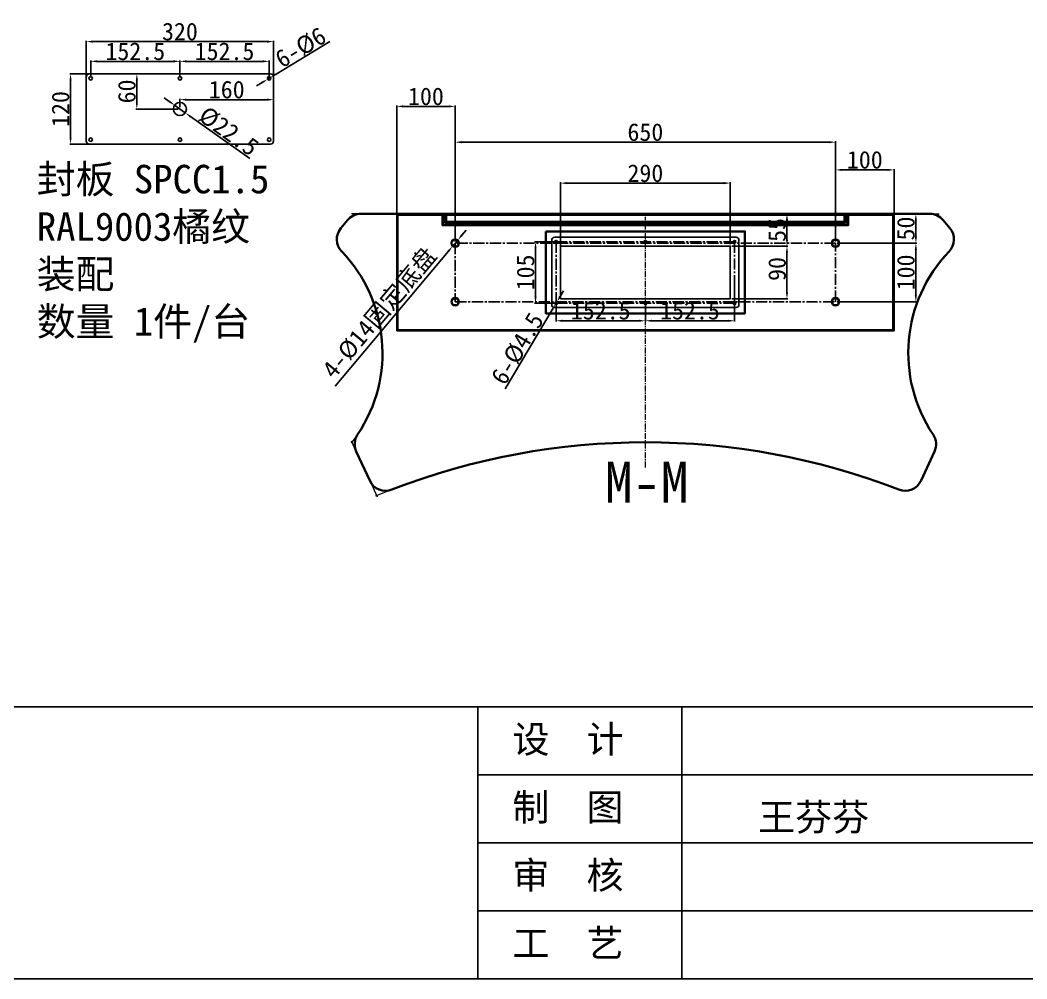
# Model space of a CAD drawing. Header units: millimetres. Extents: x 7760 to 23106, y -3343 to 6769.
# Drawn here: x 9129 to 10849, y 2061 to 3698 of the extents above; entities that cross this region are included whole.
import ezdxf

# ---------------------------------------------------------------- set-up
doc = ezdxf.new("R2010")
doc.units = ezdxf.units.MM
for name, pattern in [('ACAD_ISO03W100', [30, 12, -18]), ('ACAD_ISO04W100', [30, 24, -3, 0, -3]), ('CENTER2', [28.575000000000003, 19.05, -3.175, 3.175, -3.175]), ('CENTERX2', [20.319999999999997, 12.7, -2.54, 2.54, -2.54]), ('HIDDEN', [1.905, 1.27, -0.635])]:
    doc.linetypes.add(name, pattern=pattern)
for name, color, linetype in [('shixian', 7, 'Continuous'), ('tukuang', 7, 'Continuous'), ('xuxian1', 6, 'ACAD_ISO04W100')]:
    doc.layers.add(name, color=color, linetype=linetype)
doc.layers.add('图框', color=7, linetype='Continuous', lineweight=15)
doc.layers.add('尺寸线', color=3, linetype='Continuous', lineweight=15)
doc.styles.add('SLDTEXTSTYLE0', font='')
doc.styles.get("Standard").update_dxf_attribs({"font": ''})
doc.styles.get('SLDTEXTSTYLE0').set_extended_font_data('宋体')
doc.styles.get('Standard').set_extended_font_data('SimSun')
doc.dimstyles.new('30#', dxfattribs={"dimtxt": 30, "dimasz": 11, "dimexe": 1.5, "dimexo": 3, "dimgap": 2, "dimtad": 1, "dimzin": 12, "dimdsep": 46, "dimtxsty": 'Standard', "dimcen": 20, "dimclrd": 3, "dimclre": 3, "dimclrt": 7, "dimadec": 0, "dimazin": 3, "dimtfac": 1, "dimtmove": 0, "dimatfit": 3, "dimfxl": 0, "dimarcsym": 0})

# ---------------------------------------------------------------- blocks, each defined once
blk = doc.blocks.new('zw$B1F9')
for p, q in [((0, 0), (10, 0)), ((10, 2), (2, 2)), ((10, 0), (10, 2)), ((674, 2), (10, 2)), ((674, 0), (674, 2)), ((674, 2), (682, 2)), ((684, 0), (674, 0))]:
    blk.add_line(p, q)
at = {"linetype": 'ACAD_ISO03W100'}
for p, q in [((682, 13), (2, 13)), ((2, 13), (2, 0)), ((682, 0), (682, 13))]:
    blk.add_line(p, q, dxfattribs=at)
blk.add_lwpolyline([(0, 0), (684, 0), (684, 15), (0, 15)], close=True)
blk = doc.blocks.new('*D138')
at = {"layer": 'Defpoints', "color": 0}
for p in [(10342.17229950764, 3312.445053241776), (10342.17229950764, 3222.445053241776), (10439.17482657827, 3222.445053241776)]:
    blk.add_point(p, dxfattribs=at)
at = {"layer": '尺寸线', "color": 3, "lineweight": -2}
for p, q in [((10345.17229950764, 3312.445053241776), (10440.67482657827, 3312.445053241776)), ((10439.17482657827, 3301.445053241776), (10439.17482657827, 3233.445053241776)), ((10345.17229950764, 3222.445053241776), (10440.67482657827, 3222.445053241776))]:
    blk.add_line(p, q, dxfattribs=at)
at = {"layer": '尺寸线', "color": 3}
for points in [[(10441.00815991161, 3301.445053241776), (10437.34149324494, 3301.445053241776), (10439.17482657827, 3312.445053241776)], [(10437.34149324494, 3233.445053241776), (10441.00815991161, 3233.445053241776), (10439.17482657827, 3222.445053241776)]]:
    blk.add_solid(points, dxfattribs=at)
at = {"layer": '尺寸线', "color": 7, "insert": (10407.17482657827, 3273.338741678799), "char_height": 30, "attachment_point": 2, "rotation": 90}
blk.add_mtext('90', dxfattribs=at)
blk = doc.blocks.new('*D139')
at = {"layer": 'Defpoints', "color": 0}
for p in [(10342.17229950764, 3420.012460743118), (10342.17229950764, 3312.445053241776), (10052.17229950764, 3296.416844201228)]:
    blk.add_point(p, dxfattribs=at)
at = {"layer": '尺寸线', "color": 3, "lineweight": -2}
for p, q in [((10052.17229950764, 3299.416844201228), (10052.17229950764, 3421.512460743118)), ((10063.17229950764, 3420.012460743118), (10331.17229950764, 3420.012460743118)), ((10342.17229950764, 3315.445053241776), (10342.17229950764, 3421.512460743118))]:
    blk.add_line(p, q, dxfattribs=at)
at = {"layer": '尺寸线', "color": 3}
for points in [[(10063.17229950764, 3421.845794076452), (10063.17229950764, 3418.179127409785), (10052.17229950764, 3420.012460743118)], [(10331.17229950764, 3418.179127409785), (10331.17229950764, 3421.845794076452), (10342.17229950764, 3420.012460743118)]]:
    blk.add_solid(points, dxfattribs=at)
at = {"layer": '尺寸线', "color": 7, "insert": (10197.17229950764, 3452.012460743118), "char_height": 30, "attachment_point": 2}
blk.add_mtext('290', dxfattribs=at)
blk = doc.blocks.new('*D140')
at = {"layer": 'Defpoints', "color": 0}
for p in [(10407.80373141611, 3367.445053241776), (10439.17482657827, 3367.445053241776), (10342.17229950764, 3312.445053241776)]:
    blk.add_point(p, dxfattribs=at)
at = {"layer": '尺寸线', "color": 3, "lineweight": -2}
for p, q in [((10410.80373141611, 3367.445053241776), (10440.67482657827, 3367.445053241776)), ((10439.17482657827, 3323.445053241776), (10439.17482657827, 3356.445053241776)), ((10345.17229950764, 3312.445053241776), (10440.67482657827, 3312.445053241776))]:
    blk.add_line(p, q, dxfattribs=at)
at = {"layer": '尺寸线', "color": 3}
for points in [[(10441.00815991161, 3356.445053241776), (10437.34149324494, 3356.445053241776), (10439.17482657827, 3367.445053241776)], [(10437.34149324494, 3323.445053241776), (10441.00815991161, 3323.445053241776), (10439.17482657827, 3312.445053241776)]]:
    blk.add_solid(points, dxfattribs=at)
at = {"layer": '尺寸线', "color": 7, "insert": (10407.17482657827, 3339.945053241776), "char_height": 30, "attachment_point": 2, "rotation": 90}
blk.add_mtext('55', dxfattribs=at)
blk = doc.blocks.new('*D141')
at = {"layer": 'Defpoints', "color": 0}
for p in [(10522.17229950764, 3317.445053241776), (10522.17229950764, 3217.445053241776), (10659.40884503719, 3217.445053241776)]:
    blk.add_point(p, dxfattribs=at)
at = {"layer": '尺寸线', "color": 3, "lineweight": -2}
for p, q in [((10525.17229950764, 3317.445053241776), (10660.90884503719, 3317.445053241776)), ((10659.40884503719, 3306.445053241776), (10659.40884503719, 3228.445053241776)), ((10525.17229950764, 3217.445053241776), (10660.90884503719, 3217.445053241776))]:
    blk.add_line(p, q, dxfattribs=at)
at = {"layer": '尺寸线', "color": 3}
for points in [[(10661.24217837052, 3306.445053241776), (10657.57551170386, 3306.445053241776), (10659.40884503719, 3317.445053241776)], [(10657.57551170386, 3228.445053241776), (10661.24217837052, 3228.445053241776), (10659.40884503719, 3217.445053241776)]]:
    blk.add_solid(points, dxfattribs=at)
at = {"layer": '尺寸线', "color": 7, "insert": (10642.40884503719, 3267.445053241776), "char_height": 30, "attachment_point": 5, "rotation": 90}
blk.add_mtext('100', dxfattribs=at)
blk = doc.blocks.new('*D142')
at = {"layer": 'Defpoints', "color": 0}
for p in [(10572.17229950764, 3367.445053241776), (10659.40884503719, 3367.445053241776), (10522.17229950764, 3317.445053241776)]:
    blk.add_point(p, dxfattribs=at)
at = {"layer": '尺寸线', "color": 3, "lineweight": -2}
for p, q in [((10575.17229950764, 3367.445053241776), (10660.90884503719, 3367.445053241776)), ((10659.40884503719, 3328.445053241776), (10659.40884503719, 3356.445053241776)), ((10525.17229950764, 3317.445053241776), (10660.90884503719, 3317.445053241776))]:
    blk.add_line(p, q, dxfattribs=at)
at = {"layer": '尺寸线', "color": 3}
for points in [[(10661.24217837052, 3356.445053241776), (10657.57551170386, 3356.445053241776), (10659.40884503719, 3367.445053241776)], [(10657.57551170386, 3328.445053241776), (10661.24217837052, 3328.445053241776), (10659.40884503719, 3317.445053241776)]]:
    blk.add_solid(points, dxfattribs=at)
at = {"layer": '尺寸线', "color": 7, "insert": (10642.40884503719, 3342.445053241776), "char_height": 30, "attachment_point": 5, "rotation": 90}
blk.add_mtext('50', dxfattribs=at)
blk = doc.blocks.new('*D143')
at = {"layer": 'Defpoints', "color": 0}
for p in [(9872.17229950764, 3489.945053241776), (9872.17229950764, 3317.445053241776), (10522.17229950764, 3317.445053241776)]:
    blk.add_point(p, dxfattribs=at)
at = {"layer": '尺寸线', "color": 3, "lineweight": -2}
for p, q in [((9872.17229950764, 3320.445053241776), (9872.17229950764, 3491.445053241776)), ((10511.17229950764, 3489.945053241776), (9883.17229950764, 3489.945053241776)), ((10522.17229950764, 3320.445053241776), (10522.17229950764, 3491.445053241776))]:
    blk.add_line(p, q, dxfattribs=at)
at = {"layer": '尺寸线', "color": 3}
for points in [[(9883.17229950764, 3491.77838657511), (9883.17229950764, 3488.111719908443), (9872.17229950764, 3489.945053241776)], [(10511.17229950764, 3488.111719908443), (10511.17229950764, 3491.77838657511), (10522.17229950764, 3489.945053241776)]]:
    blk.add_solid(points, dxfattribs=at)
at = {"layer": '尺寸线', "color": 7, "insert": (10197.17229950764, 3506.945053241776), "char_height": 30, "attachment_point": 5}
blk.add_mtext('650', dxfattribs=at)
blk = doc.blocks.new('*D144')
at = {"layer": 'Defpoints', "color": 0}
for p in [(9561.755395237089, 3661.761043926071), (9241.755395237089, 3577.268021158903), (9561.755395237089, 3577.268021158903)]:
    blk.add_point(p, dxfattribs=at)
at = {"layer": '尺寸线', "color": 3, "lineweight": -2}
for p, q in [((9241.755395237089, 3580.268021158903), (9241.755395237089, 3663.261043926071)), ((9252.755395237089, 3661.761043926071), (9550.755395237089, 3661.761043926071)), ((9561.755395237089, 3580.268021158903), (9561.755395237089, 3663.261043926071))]:
    blk.add_line(p, q, dxfattribs=at)
at = {"layer": '尺寸线', "color": 3}
for points in [[(9252.755395237089, 3663.594377259404), (9252.755395237089, 3659.927710592737), (9241.755395237089, 3661.761043926071)], [(9550.755395237089, 3659.927710592737), (9550.755395237089, 3663.594377259404), (9561.755395237089, 3661.761043926071)]]:
    blk.add_solid(points, dxfattribs=at)
at = {"layer": '尺寸线', "color": 7, "insert": (9401.755395237089, 3678.761043926071), "char_height": 30, "attachment_point": 5}
blk.add_mtext('320', dxfattribs=at)
blk = doc.blocks.new('*D145')
at = {"layer": 'Defpoints', "color": 0}
for p in [(9401.755395237089, 3628.065126256811), (9249.255395237089, 3599.129146666701), (9401.755395237089, 3599.129146666701)]:
    blk.add_point(p, dxfattribs=at)
at = {"layer": '尺寸线', "color": 3, "lineweight": -2}
for p, q in [((9249.255395237089, 3602.129146666701), (9249.255395237089, 3629.565126256811)), ((9260.255395237089, 3628.065126256811), (9390.755395237089, 3628.065126256811)), ((9401.755395237089, 3602.129146666701), (9401.755395237089, 3629.565126256811))]:
    blk.add_line(p, q, dxfattribs=at)
at = {"layer": '尺寸线', "color": 3}
for points in [[(9260.255395237089, 3629.898459590145), (9260.255395237089, 3626.231792923478), (9249.255395237089, 3628.065126256811)], [(9390.755395237089, 3626.231792923478), (9390.755395237089, 3629.898459590145), (9401.755395237089, 3628.065126256811)]]:
    blk.add_solid(points, dxfattribs=at)
at = {"layer": '尺寸线', "color": 7, "insert": (9325.505395237089, 3645.065126256811), "char_height": 30, "attachment_point": 5}
blk.add_mtext('152.5', dxfattribs=at)
blk = doc.blocks.new('*D146')
at = {"layer": 'Defpoints', "color": 0}
for p in [(9554.255395237089, 3628.065126256811), (9401.755395237089, 3599.129146666701), (9554.255395237089, 3599.129146666701)]:
    blk.add_point(p, dxfattribs=at)
at = {"layer": '尺寸线', "color": 3, "lineweight": -2}
for p, q in [((9401.755395237089, 3602.129146666701), (9401.755395237089, 3629.565126256811)), ((9412.755395237089, 3628.065126256811), (9543.255395237089, 3628.065126256811)), ((9554.255395237089, 3602.129146666701), (9554.255395237089, 3629.565126256811))]:
    blk.add_line(p, q, dxfattribs=at)
at = {"layer": '尺寸线', "color": 3}
for points in [[(9412.755395237089, 3629.898459590145), (9412.755395237089, 3626.231792923478), (9401.755395237089, 3628.065126256811)], [(9543.255395237089, 3626.231792923478), (9543.255395237089, 3629.898459590145), (9554.255395237089, 3628.065126256811)]]:
    blk.add_solid(points, dxfattribs=at)
at = {"layer": '尺寸线', "color": 7, "insert": (9478.005395237089, 3645.065126256811), "char_height": 30, "attachment_point": 5}
blk.add_mtext('152.5', dxfattribs=at)
blk = doc.blocks.new('*D147')
at = {"layer": 'Defpoints', "color": 0}
for p in [(9551.686623960572, 3597.579496987276), (9556.824166513607, 3600.678796346125)]:
    blk.add_point(p, dxfattribs=at)
at = {"layer": '尺寸线', "color": 3, "lineweight": -2}
for p, q in [((9658.15908405875, 3661.810600459577), (9566.242994527503, 3606.360845170681)), ((9551.686623960572, 3597.579496987276), (9556.824166513607, 3600.678796346125)), ((9542.267795946675, 3591.897448162721), (9532.848967932778, 3586.215399338165))]:
    blk.add_line(p, q, dxfattribs=at)
at = {"layer": '尺寸线', "color": 3}
for points in [[(9543.2148040841, 3590.327643493738), (9541.320787809249, 3593.467252831703), (9551.686623960572, 3597.579496987276)], [(9565.295986390078, 3607.930649839664), (9567.19000266493, 3604.791040501698), (9556.824166513607, 3600.678796346125)]]:
    blk.add_solid(points, dxfattribs=at)
at = {"layer": '尺寸线', "color": 7, "insert": (9608.129105116672, 3651.483117794338), "char_height": 30, "attachment_point": 5, "rotation": 31.101108379138516}
blk.add_mtext('6-%%c6', dxfattribs=at)
blk = doc.blocks.new('*D148')
at = {"layer": 'Defpoints', "color": 0}
for p in [(9295.592571459303, 3606.629146666701), (9214.860321880275, 3486.629146666701), (9295.592571459303, 3486.629146666701)]:
    blk.add_point(p, dxfattribs=at)
at = {"layer": '尺寸线', "color": 3, "lineweight": -2}
for p, q in [((9292.592571459303, 3606.629146666701), (9213.360321880275, 3606.629146666701)), ((9214.860321880275, 3595.629146666701), (9214.860321880275, 3497.629146666701)), ((9292.592571459303, 3486.629146666701), (9213.360321880275, 3486.629146666701))]:
    blk.add_line(p, q, dxfattribs=at)
at = {"layer": '尺寸线', "color": 3}
for points in [[(9216.693655213609, 3595.629146666701), (9213.02698854694, 3595.629146666701), (9214.860321880275, 3606.629146666701)], [(9213.02698854694, 3497.629146666701), (9216.693655213609, 3497.629146666701), (9214.860321880275, 3486.629146666701)]]:
    blk.add_solid(points, dxfattribs=at)
at = {"layer": '尺寸线', "color": 7, "insert": (9197.860321880275, 3546.629146666701), "char_height": 30, "attachment_point": 5, "rotation": 90}
blk.add_mtext('120', dxfattribs=at)
blk = doc.blocks.new('*D149')
at = {"layer": 'Defpoints', "color": 0}
for p in [(10044.67229950764, 3214.945053241776), (10197.17229950764, 3214.945053241776), (10197.17229950764, 3184.833769911794)]:
    blk.add_point(p, dxfattribs=at)
at = {"layer": '尺寸线', "color": 3, "lineweight": -2}
for p, q in [((10044.67229950764, 3211.945053241776), (10044.67229950764, 3183.333769911794)), ((10197.17229950764, 3211.945053241776), (10197.17229950764, 3183.333769911794)), ((10055.67229950764, 3184.833769911794), (10186.17229950764, 3184.833769911794))]:
    blk.add_line(p, q, dxfattribs=at)
at = {"layer": '尺寸线', "color": 3}
for points in [[(10055.67229950764, 3186.667103245128), (10055.67229950764, 3183.000436578461), (10044.67229950764, 3184.833769911794)], [(10186.17229950764, 3183.000436578461), (10186.17229950764, 3186.667103245128), (10197.17229950764, 3184.833769911794)]]:
    blk.add_solid(points, dxfattribs=at)
at = {"layer": '尺寸线', "color": 7, "insert": (10120.92229950764, 3201.833769911794), "char_height": 30, "attachment_point": 5}
blk.add_mtext('152.5', dxfattribs=at)
blk = doc.blocks.new('*D150')
at = {"layer": 'Defpoints', "color": 0}
for p in [(10349.67229950764, 3250.002872049104), (10197.17229950764, 3214.945053241776), (10349.67229950764, 3184.833769911794)]:
    blk.add_point(p, dxfattribs=at)
at = {"layer": '尺寸线', "color": 3, "lineweight": -2}
for p, q in [((10349.67229950764, 3247.002872049104), (10349.67229950764, 3183.333769911794)), ((10197.17229950764, 3211.945053241776), (10197.17229950764, 3183.333769911794)), ((10208.17229950764, 3184.833769911794), (10338.67229950764, 3184.833769911794))]:
    blk.add_line(p, q, dxfattribs=at)
at = {"layer": '尺寸线', "color": 3}
for points in [[(10208.17229950764, 3186.667103245128), (10208.17229950764, 3183.000436578461), (10197.17229950764, 3184.833769911794)], [(10338.67229950764, 3183.000436578461), (10338.67229950764, 3186.667103245128), (10349.67229950764, 3184.833769911794)]]:
    blk.add_solid(points, dxfattribs=at)
at = {"layer": '尺寸线', "color": 7, "insert": (10273.42229950764, 3201.833769911794), "char_height": 30, "attachment_point": 5}
blk.add_mtext('152.5', dxfattribs=at)
blk = doc.blocks.new('*D151')
at = {"layer": 'Defpoints', "color": 0}
for p in [(10063.16423145798, 3319.945053241776), (10009.45043344053, 3214.945053241776), (10055.89101513285, 3214.945053241776)]:
    blk.add_point(p, dxfattribs=at)
at = {"layer": '尺寸线', "color": 3, "lineweight": -2}
for p, q in [((10060.16423145798, 3319.945053241776), (10007.95043344053, 3319.945053241776)), ((10009.45043344053, 3308.945053241776), (10009.45043344053, 3225.945053241776)), ((10052.89101513285, 3214.945053241776), (10007.95043344053, 3214.945053241776))]:
    blk.add_line(p, q, dxfattribs=at)
at = {"layer": '尺寸线', "color": 3}
for points in [[(10011.28376677386, 3308.945053241776), (10007.61710010719, 3308.945053241776), (10009.45043344053, 3319.945053241776)], [(10007.61710010719, 3225.945053241776), (10011.28376677386, 3225.945053241776), (10009.45043344053, 3214.945053241776)]]:
    blk.add_solid(points, dxfattribs=at)
at = {"layer": '尺寸线', "color": 7, "insert": (9992.450433440528, 3267.445053241776), "char_height": 30, "attachment_point": 5, "rotation": 90}
blk.add_mtext('105', dxfattribs=at)
blk = doc.blocks.new('*D152')
at = {"layer": 'Defpoints', "color": 0}
for p in [(10043.52268644161, 3213.010915242975), (10045.82191257367, 3216.879191240578)]:
    blk.add_point(p, dxfattribs=at)
at = {"layer": '尺寸线', "color": 3, "lineweight": -2}
for p, q in [((10051.44224311872, 3226.334977012496), (10057.06257366377, 3235.790762784413)), ((9957.834810067976, 3068.847472230973), (10037.90235589656, 3203.555129471057)), ((10045.82191257367, 3216.879191240578), (10043.52268644161, 3213.010915242975))]:
    blk.add_line(p, q, dxfattribs=at)
at = {"layer": '尺寸线', "color": 3}
for points in [[(10049.8662788234, 3227.271698770004), (10053.01820741404, 3225.398255254987), (10045.82191257367, 3216.879191240578)], [(10039.47832019188, 3202.618407713549), (10036.32639160124, 3204.491851228565), (10043.52268644161, 3213.010915242975)]]:
    blk.add_solid(points, dxfattribs=at)
at = {"layer": '尺寸线', "color": 7, "insert": (9978.667369034181, 3137.16875895736), "char_height": 30, "attachment_point": 5, "rotation": 59.273594316391325}
blk.add_mtext('6-%%c4.5', dxfattribs=at)
blk = doc.blocks.new('*D153')
at = {"layer": 'Defpoints', "color": 0}
for p in [(9876.673029836365, 3322.806342872834), (9867.671569178914, 3312.083763610719)]:
    blk.add_point(p, dxfattribs=at)
at = {"layer": '尺寸线', "color": 3, "lineweight": -2}
for p, q in [((9883.74560606722, 3331.231226578782), (9890.818182298073, 3339.65611028473)), ((9876.673029836365, 3322.806342872834), (9867.671569178914, 3312.083763610719)), ((9666.902358489535, 3072.926602686259), (9860.59899294806, 3303.65887990477))]:
    blk.add_line(p, q, dxfattribs=at)
at = {"layer": '尺寸线', "color": 3}
for points in [[(9882.341458782894, 3332.409989283925), (9885.149753351545, 3330.05246387364), (9876.673029836365, 3322.806342872834)], [(9862.003140232386, 3302.480117199628), (9859.194845663735, 3304.837642609913), (9867.671569178914, 3312.083763610719)]]:
    blk.add_solid(points, dxfattribs=at)
at = {"layer": '尺寸线', "color": 7, "insert": (9743.599952138567, 3198.027893908975), "char_height": 30, "attachment_point": 5, "rotation": 49.98699458221914}
blk.add_mtext('4-%%c14固定底盘', dxfattribs=at)
blk = doc.blocks.new('JDJH')
for p, q in [((12358.85973817511, 1732.680808931032), (12358.85973817511, 1997.307241844744)), ((12557.32956286039, 1732.680808931032), (12557.32956286039, 1997.307241844744)), ((14925.73613743811, 1931.150633616316), (12358.85973817511, 1931.150633616316)), ((14925.73613743811, 1864.994025387888), (12358.85973817511, 1864.994025387888)), ((14925.73613743811, 1798.83741715946), (12358.85973817511, 1798.83741715946))]:
    blk.add_line(p, q)
at = {"layer": 'tukuang', "linetype": 'ByBlock'}
blk.add_line((14925.73613743811, 1997.307241844744), (11168.04079006341, 1997.307241844744), dxfattribs=at)
at = {"layer": 'xuxian1', "linetype": 'ByBlock'}
blk.add_line((14925.73613743811, 1732.680808931032), (11168.04079006341, 1732.680808931032), dxfattribs=at)
at = {"layer": 'shixian', "char_height": 26.46264329137119, "width": 238.070938242371, "attachment_point": 1}
for s, insert in [('设  计', (12392.45458918284, 1979.069889941088)), ('制  图', (12392.45458918285, 1912.91328171266)), ('王芬芬', (12631.53363398152, 1903.295159220759)), ('审  核', (12392.45458918285, 1846.756673484234)), ('工  艺', (12392.45458918285, 1780.600065255806))]:
    blk.add_mtext(s, dxfattribs=dict(at, insert=insert))
blk = doc.blocks.new('*D193')
at = {"layer": 'Defpoints', "color": 0}
for p in [(10622.17229950764, 3442.621331875659), (10522.17229950764, 3317.445053241776), (10622.17229950764, 3317.445053241776)]:
    blk.add_point(p, dxfattribs=at)
at = {"layer": '尺寸线', "color": 3, "lineweight": -2}
for p, q in [((10522.17229950764, 3320.445053241776), (10522.17229950764, 3444.121331875659)), ((10533.17229950764, 3442.621331875659), (10611.17229950764, 3442.621331875659)), ((10622.17229950764, 3320.445053241776), (10622.17229950764, 3444.121331875659))]:
    blk.add_line(p, q, dxfattribs=at)
at = {"layer": '尺寸线', "color": 3}
for points in [[(10533.17229950764, 3444.454665208992), (10533.17229950764, 3440.787998542325), (10522.17229950764, 3442.621331875659)], [(10611.17229950764, 3440.787998542325), (10611.17229950764, 3444.454665208992), (10622.17229950764, 3442.621331875659)]]:
    blk.add_solid(points, dxfattribs=at)
at = {"layer": '尺寸线', "color": 7, "insert": (10572.17229950764, 3459.621331875659), "char_height": 30, "attachment_point": 5}
blk.add_mtext('100', dxfattribs=at)
blk = doc.blocks.new('*D194')
at = {"layer": 'Defpoints', "color": 0}
for p in [(9872.17229950764, 3551.078636372496), (9772.17229950764, 3317.445053241776), (9872.17229950764, 3317.445053241776)]:
    blk.add_point(p, dxfattribs=at)
at = {"layer": '尺寸线', "color": 3, "lineweight": -2}
for p, q in [((9772.17229950764, 3320.445053241776), (9772.17229950764, 3552.578636372496)), ((9783.17229950764, 3551.078636372496), (9861.17229950764, 3551.078636372496)), ((9872.17229950764, 3320.445053241776), (9872.17229950764, 3552.578636372496))]:
    blk.add_line(p, q, dxfattribs=at)
at = {"layer": '尺寸线', "color": 3}
for points in [[(9783.17229950764, 3552.91196970583), (9783.17229950764, 3549.245303039163), (9772.17229950764, 3551.078636372496)], [(9861.17229950764, 3549.245303039163), (9861.17229950764, 3552.91196970583), (9872.17229950764, 3551.078636372496)]]:
    blk.add_solid(points, dxfattribs=at)
at = {"layer": '尺寸线', "color": 7, "insert": (9822.17229950764, 3568.078636372496), "char_height": 30, "attachment_point": 5}
blk.add_mtext('100', dxfattribs=at)
blk = doc.blocks.new('zw$A901')
at = {"color": 2, "linetype": 'Continuous', "lineweight": 0}
for p, q in [((41.3275581498383, 483.2807561294794), (25.3383284051888, 483.2807561294794)), ((1013.349098660539, 483.2807561294794), (1029.338328405189, 483.2807561294794)), ((35.62332002122639, 106.4392993050278), (24.76731172641303, 91.37594867768257)), ((33.31399808628339, 77.0925076939966), (25.09514719302388, 94.8128342124055)), ((56.26336431968957, 27.61232265015497), (69.07021426359643, 0)), ((94.30443174538959, 12.25641113759139), (66.37203870854864, 1.070844142752321))]:
    blk.add_line(p, q, dxfattribs=at)
at = {"color": 2, "linetype": 'Continuous', "lineweight": 35}
for p, q in [((41.3275581498383, 483.2807561294794), (1013.349098660539, 483.2807561294794)), ((7.01866670642994, 459.0647262996863), (18.34622485626824, 472.5643844200749)), ((1036.330431954106, 472.5643844200749), (1047.657990103944, 459.0647262996863)), ((56.26336431968957, 27.61232265015497), (33.31399808628339, 77.0925076939966)), ((1021.362658724091, 77.0925076939966), (998.413292490688, 27.61232265015497))]:
    blk.add_line(p, q, dxfattribs=at)
at = {"color": 2, "linetype": 'CENTERX2', "lineweight": 18, "ltscale": 0.8}
blk.add_line((527.3383284051888, 49.95448921063144), (527.3383284051888, 478.2807561294812), dxfattribs=at)
at = {"color": 2, "linetype": 'Continuous', "lineweight": 35}
blk.add_lwpolyline([(357.3383284051888, 453.2807561294794), (697.3383284051888, 453.2807561294794), (697.3383284051888, 313.2807561294794), (357.3383284051888, 313.2807561294794)], close=True, dxfattribs=at)
at = {"color": 2, "linetype": 'CENTER2'}
blk.add_lwpolyline([(202.3383284051888, 333.2807561294794), (852.3383284051888, 333.2807561294794), (852.3383284051888, 433.2807561294794), (202.3383284051888, 433.2807561294794)], close=True, dxfattribs=at)
at = {"color": 2}
for centre, radius in [((202.3383284051888, 433.2807561294794), 6.1), ((202.3383284051888, 433.2807561294794), 5.6), ((852.3383284051888, 433.2807561294794), 6), ((852.3383284051888, 433.2807561294794), 5.6), ((202.3383284051888, 333.2807561294794), 6), ((202.3383284051888, 333.2807561294794), 5.6), ((852.3383284051888, 333.2807561294794), 6), ((852.3383284051888, 333.2807561294794), 5.6)]:
    blk.add_circle(centre, radius, dxfattribs=at)
at = {"color": 2, "linetype": 'HIDDEN'}
for centre in [(202.3383284051888, 433.2807561294794), (852.3383284051888, 433.2807561294794), (202.3383284051888, 333.2807561294794), (852.3383284051888, 333.2807561294794)]:
    blk.add_circle(centre, 6, dxfattribs=at)
at = {"color": 2, "linetype": 'Continuous', "lineweight": 35}
for centre, radius, start, end in [((41.3275581498383, 453.2807561294794), 30, 90, 140.0000000000377), ((1013.349098660539, 453.2807561294794), 30, 39.99999999996233, 90), ((30, 439.7810980090908), 29.99999999999995, 140.0000000000377, 223.8493601721183), ((1024.676656810374, 439.781098009089), 29.99999999999979, 316.1506398278817, 39.99999999996233), ((-171.92583059764, 245.8069787625955), 250.0000000000003, 326.1189391283552, 43.84936017211833), ((1226.602487408014, 245.8069787625955), 250.0000000000003, 136.1506398278817, 213.8810608716448), ((60.52921809548934, 89.7151777701174), 29.99999999999994, 146.1189391283552, 204.8823052379423), ((994.1474387148846, 89.7151777701174), 30.00000000000135, 335.1176947620577, 33.88106087164483), ((527.3383284051888, -1106.886852409857), 1200, 68.84688194029542, 111.1531180597046), ((83.47858432889188, 40.23499272627487), 30.00000000000024, 204.8823052379423, 291.1531180597046), ((971.1980724814821, 40.23499272627487), 30.00000000000044, 248.8468819402954, 335.1176947620577)]:
    blk.add_arc(centre, radius, start, end, dxfattribs=at)
blk = doc.blocks.new('*D236')
at = {"layer": 'Defpoints', "color": 0}
for p in [(9392.578658086619, 3553.136834064785), (9410.93213238756, 3540.121459268618)]:
    blk.add_point(p, dxfattribs=at)
at = {"layer": '尺寸线', "color": 3, "lineweight": -2}
for p, q in [((9383.60584842838, 3559.499906187355), (9374.633038770142, 3565.862978309926)), ((9392.578658086619, 3553.136834064785), (9410.93213238756, 3540.121459268618)), ((9521.2762731009, 3461.870860804463), (9419.904942045798, 3533.758387146048))]:
    blk.add_line(p, q, dxfattribs=at)
at = {"layer": '尺寸线', "color": 3}
for points in [[(9382.545336407951, 3558.004437910983), (9384.66636044881, 3560.995374463728), (9392.578658086619, 3553.136834064785)], [(9420.965454066227, 3535.253855422421), (9418.844430025369, 3532.262918869675), (9410.93213238756, 3540.121459268618)]]:
    blk.add_solid(points, dxfattribs=at)
at = {"layer": '尺寸线', "color": 7, "insert": (9484.910851137349, 3508.500157385792), "char_height": 30, "attachment_point": 5, "rotation": 324.65762260799363}
blk.add_mtext('%%c22.5', dxfattribs=at)
blk = doc.blocks.new('*D237')
at = {"layer": 'Defpoints', "color": 0}
for p in [(9328.133628000835, 3606.629146666701), (9361.827506002026, 3606.629146666701), (9401.755395237089, 3546.629146666702)]:
    blk.add_point(p, dxfattribs=at)
at = {"layer": '尺寸线', "color": 3, "lineweight": -2}
for p, q in [((9358.827506002026, 3606.629146666701), (9326.633628000835, 3606.629146666701)), ((9328.133628000835, 3557.629146666702), (9328.133628000835, 3595.629146666701)), ((9398.755395237089, 3546.629146666702), (9326.633628000835, 3546.629146666702))]:
    blk.add_line(p, q, dxfattribs=at)
at = {"layer": '尺寸线', "color": 3}
for points in [[(9329.966961334168, 3595.629146666701), (9326.3002946675, 3595.629146666701), (9328.133628000835, 3606.629146666701)], [(9326.3002946675, 3557.629146666702), (9329.966961334168, 3557.629146666702), (9328.133628000835, 3546.629146666702)]]:
    blk.add_solid(points, dxfattribs=at)
at = {"layer": '尺寸线', "color": 7, "insert": (9311.133628000835, 3576.629146666701), "char_height": 30, "attachment_point": 5, "rotation": 90}
blk.add_mtext('60', dxfattribs=at)
blk = doc.blocks.new('*D238')
at = {"layer": 'Defpoints', "color": 0}
for p in [(9561.755395237089, 3562.56809270536), (9401.755395237089, 3546.629146666702), (9561.755395237089, 3546.629146666702)]:
    blk.add_point(p, dxfattribs=at)
at = {"layer": '尺寸线', "color": 3, "lineweight": -2}
for p, q in [((9401.755395237089, 3549.629146666702), (9401.755395237089, 3564.06809270536)), ((9412.755395237089, 3562.56809270536), (9550.755395237089, 3562.56809270536)), ((9561.755395237089, 3549.629146666702), (9561.755395237089, 3564.06809270536))]:
    blk.add_line(p, q, dxfattribs=at)
at = {"layer": '尺寸线', "color": 3}
for points in [[(9412.755395237089, 3564.401426038693), (9412.755395237089, 3560.734759372026), (9401.755395237089, 3562.56809270536)], [(9550.755395237089, 3560.734759372026), (9550.755395237089, 3564.401426038693), (9561.755395237089, 3562.56809270536)]]:
    blk.add_solid(points, dxfattribs=at)
at = {"layer": '尺寸线', "color": 7, "insert": (9481.755395237089, 3579.56809270536), "char_height": 30, "attachment_point": 5}
blk.add_mtext('160', dxfattribs=at)

msp = doc.modelspace()

# ---------------------------------------------------------------- linework, layer by layer
for p, q in [((9850.17229950764, 3367.445053241776), (9850.17229950764, 3347.445053241776)), ((9852.17229950764, 3367.445053241776), (9852.17229950764, 3349.445053241776)), ((10542.17229950764, 3367.445053241776), (10542.17229950764, 3349.445053241776)), ((10544.17229950764, 3367.445053241776), (10544.17229950764, 3347.445053241776)), ((10544.17229950764, 3347.445053241776), (9850.17229950764, 3347.445053241776)), ((10542.17229950764, 3349.445053241776), (9852.17229950764, 3349.445053241776)), ((9870.17229950764, 3347.445053241776), (9870.17229950764, 3349.445053241776)), ((10524.17229950764, 3347.445053241776), (10524.17229950764, 3349.445053241776))]:
    msp.add_line(p, q)
at = {"color": 1, "linetype": 'CENTERX2', "lineweight": 18, "ltscale": 0.8}
msp.add_line((10197.17229950764, 2934.118786322928), (10197.17229950764, 3362.445053241778), dxfattribs=at)
for points in [[(9246.755395237089, 3606.629146666701), (9556.755395237089, 3606.629146666701, -0.414213562373255), (9561.755395237089, 3601.629146666701), (9561.755395237089, 3491.629146666701, -0.4142135623732547), (9556.755395237089, 3486.629146666701), (9246.755395237089, 3486.629146666701, -0.4142135623732549), (9241.755395237089, 3491.629146666701), (9241.755395237089, 3601.629146666701, -0.4142135623732549)], [(10042.17229950764, 3327.445053241776), (10352.17229950764, 3327.445053241776, -0.414213562373255), (10357.17229950764, 3322.445053241776), (10357.17229950764, 3212.445053241776, -0.4142135623732547), (10352.17229950764, 3207.445053241776), (10042.17229950764, 3207.445053241776, -0.4142135623732549), (10037.17229950764, 3212.445053241776), (10037.17229950764, 3322.445053241776, -0.4142135623732549)]]:
    msp.add_lwpolyline(points, format="xyb", close=True)
for points in [[(9772.17229950764, 3167.445053241776), (10622.17229950764, 3167.445053241776), (10622.17229950764, 3367.445053241776), (9772.17229950764, 3367.445053241776)], [(9774.17229950764, 3169.445053241776), (10620.17229950764, 3169.445053241776), (10620.17229950764, 3365.445053241776), (9774.17229950764, 3365.445053241776)], [(10052.17229950764, 3312.445053241776), (10342.17229950764, 3312.445053241776), (10342.17229950764, 3222.445053241776), (10052.17229950764, 3222.445053241776)]]:
    msp.add_lwpolyline(points, close=True)
at = {"color": 1, "linetype": 'CENTER2'}
for points in [[(9872.17229950764, 3217.445053241776), (10522.17229950764, 3217.445053241776), (10522.17229950764, 3317.445053241776), (9872.17229950764, 3317.445053241776)], [(10044.67229950764, 3319.945053241776), (10349.67229950764, 3319.945053241776), (10349.67229950764, 3214.945053241776), (10044.67229950764, 3214.945053241776)]]:
    msp.add_lwpolyline(points, close=True, dxfattribs=at)
for centre, radius in [((9249.255395237089, 3599.129146666701), 3), ((9401.755395237089, 3599.129146666701), 3), ((9554.255395237089, 3599.129146666701), 3), ((9401.755395237089, 3546.629146666702), 11.25), ((9249.255395237089, 3494.129146666701), 3), ((9401.755395237089, 3494.129146666701), 3), ((9554.255395237089, 3494.129146666701), 3), ((9872.17229950764, 3317.445053241776), 7), ((10044.67229950764, 3319.945053241776), 2.25), ((10197.17229950764, 3319.945053241776), 2.25), ((10349.67229950764, 3319.945053241776), 2.25), ((10522.17229950764, 3317.445053241776), 7), ((9872.17229950764, 3217.445053241776), 7), ((10522.17229950764, 3217.445053241776), 7), ((10044.67229950764, 3214.945053241776), 2.25), ((10197.17229950764, 3214.945053241776), 2.25), ((10349.67229950764, 3214.945053241776), 2.25)]:
    msp.add_circle(centre, radius)

# ---------------------------------------------------------------- block references
at = {"xscale": 1.7556, "yscale": 1.7556, "zscale": 1.7556}
msp.add_blockref('JDJH', (-11786.24545465249, -981.3455367004453), dxfattribs=at)
for name, p in [('zw$A901', (9669.833971102451, 2884.164297112297)), ('zw$B1F9', (9855.17229950764, 3352.445053241776))]:
    msp.add_blockref(name, p)

# ---------------------------------------------------------------- texts
at = {"lineweight": 13, "insert": (9157.118313030578, 3451.225742397804), "char_height": 48.64860000000001, "width": 6014.673564504358, "attachment_point": 1}
msp.add_mtext('\\f宋体|b0|i0|c134|p2;封板 SPCC1.5\\PRAL9003橘纹\\P\\f宋体|b0|i0|c134|p2;装配\\P数量 1\\f宋体|b0|i0|c134|p2;件/\\f宋体|b0|i0|c134|p2;台', dxfattribs=at)
at = {"layer": '图框', "insert": (10199.48630491078, 2943.913173242469), "char_height": 70, "attachment_point": 2, "style": 'SLDTEXTSTYLE0'}
msp.add_mtext('M-M', dxfattribs=at)

# ---------------------------------------------------------------- dimensions: what is measured, and where the dimension line sits
at = {"layer": '尺寸线'}
for base, p1, p2, picture, middle in [((9561.755395237089, 3661.761043926071), (9241.755395237089, 3577.268021158903), (9561.755395237089, 3577.268021158903), '*D144', (9401.755395237089, 3678.761043926071)), ((9401.755395237089, 3628.065126256811), (9249.255395237089, 3599.129146666701), (9401.755395237089, 3599.129146666701), '*D145', (9325.505395237089, 3645.065126256811)), ((9554.255395237089, 3628.065126256811), (9401.755395237089, 3599.129146666701), (9554.255395237089, 3599.129146666701), '*D146', (9478.005395237089, 3645.065126256811)), ((9561.755395237089, 3562.56809270536), (9401.755395237089, 3546.629146666702), (9561.755395237089, 3546.629146666702), '*D238', (9481.755395237089, 3579.56809270536)), ((9872.17229950764, 3551.078636372496), (9772.17229950764, 3317.445053241776), (9872.17229950764, 3317.445053241776), '*D194', (9822.17229950764, 3568.078636372496)), ((9872.17229950764, 3489.945053241776), (10522.17229950764, 3317.445053241776), (9872.17229950764, 3317.445053241776), '*D143', (10197.17229950764, 3506.945053241776)), ((10622.17229950764, 3442.621331875659), (10522.17229950764, 3317.445053241776), (10622.17229950764, 3317.445053241776), '*D193', (10572.17229950764, 3459.621331875659)), ((10349.67229950764, 3184.833769911794), (10197.17229950764, 3214.945053241776), (10349.67229950764, 3250.002872049104), '*D150', (10273.42229950764, 3201.833769911794)), ((10197.17229950764, 3184.833769911794), (10044.67229950764, 3214.945053241776), (10197.17229950764, 3214.945053241776), '*D149', (10120.92229950764, 3201.833769911794))]:
    dim = msp.add_linear_dim(base=base, p1=p1, p2=p2, dimstyle='30#', dxfattribs=at)
    dim.commit()
    dim.dimension.update_dxf_attribs({"geometry": picture, "text_midpoint": middle})
for p1, p2, picture, middle in [((9551.686623960572, 3597.579496987276), (9556.824166513607, 3600.678796346125), '*D147', (9605.642754535396, 3630.129339479156)), ((10045.82191257367, 3216.879191240578), (10043.52268644161, 3213.010915242975), '*D152', (9993.280856136229, 3128.482793569563))]:
    dim = msp.add_diameter_dim_2p(p1=p1, p2=p2, text='6-<>', dimstyle='30#', dxfattribs=at)
    dim.commit()
    dim.dimension.update_dxf_attribs({"geometry": picture, "text_midpoint": middle, "dimtype": 163})
for base, p1, p2, picture, middle in [((9214.860321880275, 3486.629146666701), (9295.592571459303, 3606.629146666701), (9295.592571459303, 3486.629146666701), '*D148', (9197.860321880275, 3546.629146666701)), ((9328.133628000835, 3606.629146666701), (9401.755395237089, 3546.629146666702), (9361.827506002026, 3606.629146666701), '*D237', (9311.133628000835, 3576.629146666701)), ((10659.40884503719, 3367.445053241776), (10522.17229950764, 3317.445053241776), (10572.17229950764, 3367.445053241776), '*D142', (10642.40884503719, 3342.445053241776)), ((10009.45043344053, 3214.945053241776), (10063.16423145798, 3319.945053241776), (10055.89101513285, 3214.945053241776), '*D151', (9992.450433440528, 3267.445053241776)), ((10659.40884503719, 3217.445053241776), (10522.17229950764, 3317.445053241776), (10522.17229950764, 3217.445053241776), '*D141', (10642.40884503719, 3267.445053241776))]:
    dim = msp.add_linear_dim(base=base, p1=p1, p2=p2, angle=90, dimstyle='30#', dxfattribs=at)
    dim.commit()
    dim.dimension.update_dxf_attribs({"geometry": picture, "text_midpoint": middle})
dim = msp.add_diameter_dim_2p(p1=(9392.578658086619, 3553.136834064785), p2=(9410.93213238756, 3540.121459268618), dimstyle='30#', dxfattribs=at)
dim.commit()
dim.dimension.update_dxf_attribs({"geometry": '*D236', "text_midpoint": (9440.015344504918, 3519.497085933245), "dimtype": 163})
dim = msp.add_linear_dim(base=(10342.17229950764, 3420.012460743118), p1=(10052.17229950764, 3296.416844201228), p2=(10342.17229950764, 3312.445053241776), dimstyle='30#', dxfattribs=at)
dim.commit()
dim.dimension.update_dxf_attribs({"geometry": '*D139', "text_midpoint": (10197.17229950764, 3420.012460743118), "dimtype": 160})
for base, p2, picture, middle in [((10439.17482657827, 3367.445053241776), (10407.80373141611, 3367.445053241776), '*D140', (10439.17482657827, 3339.945053241776)), ((10439.17482657827, 3222.445053241776), (10342.17229950764, 3222.445053241776), '*D138', (10439.17482657827, 3273.338741678799))]:
    dim = msp.add_linear_dim(base=base, p1=(10342.17229950764, 3312.445053241776), p2=p2, angle=90, dimstyle='30#', dxfattribs=at)
    dim.commit()
    dim.dimension.update_dxf_attribs({"geometry": picture, "text_midpoint": middle, "dimtype": 160})
dim = msp.add_diameter_dim_2p(p1=(9876.673029836365, 3322.806342872834), p2=(9867.671569178914, 3312.083763610719), text='4-<>固定底盘', dimstyle='30#', override={"dimtxsty": 'Standard'}, dxfattribs=at)
dim.commit()
dim.dimension.update_dxf_attribs({"geometry": '*D153', "text_midpoint": (9842.045216054397, 3281.557539808457), "dimtype": 163})

doc.saveas('drawing.dxf')
